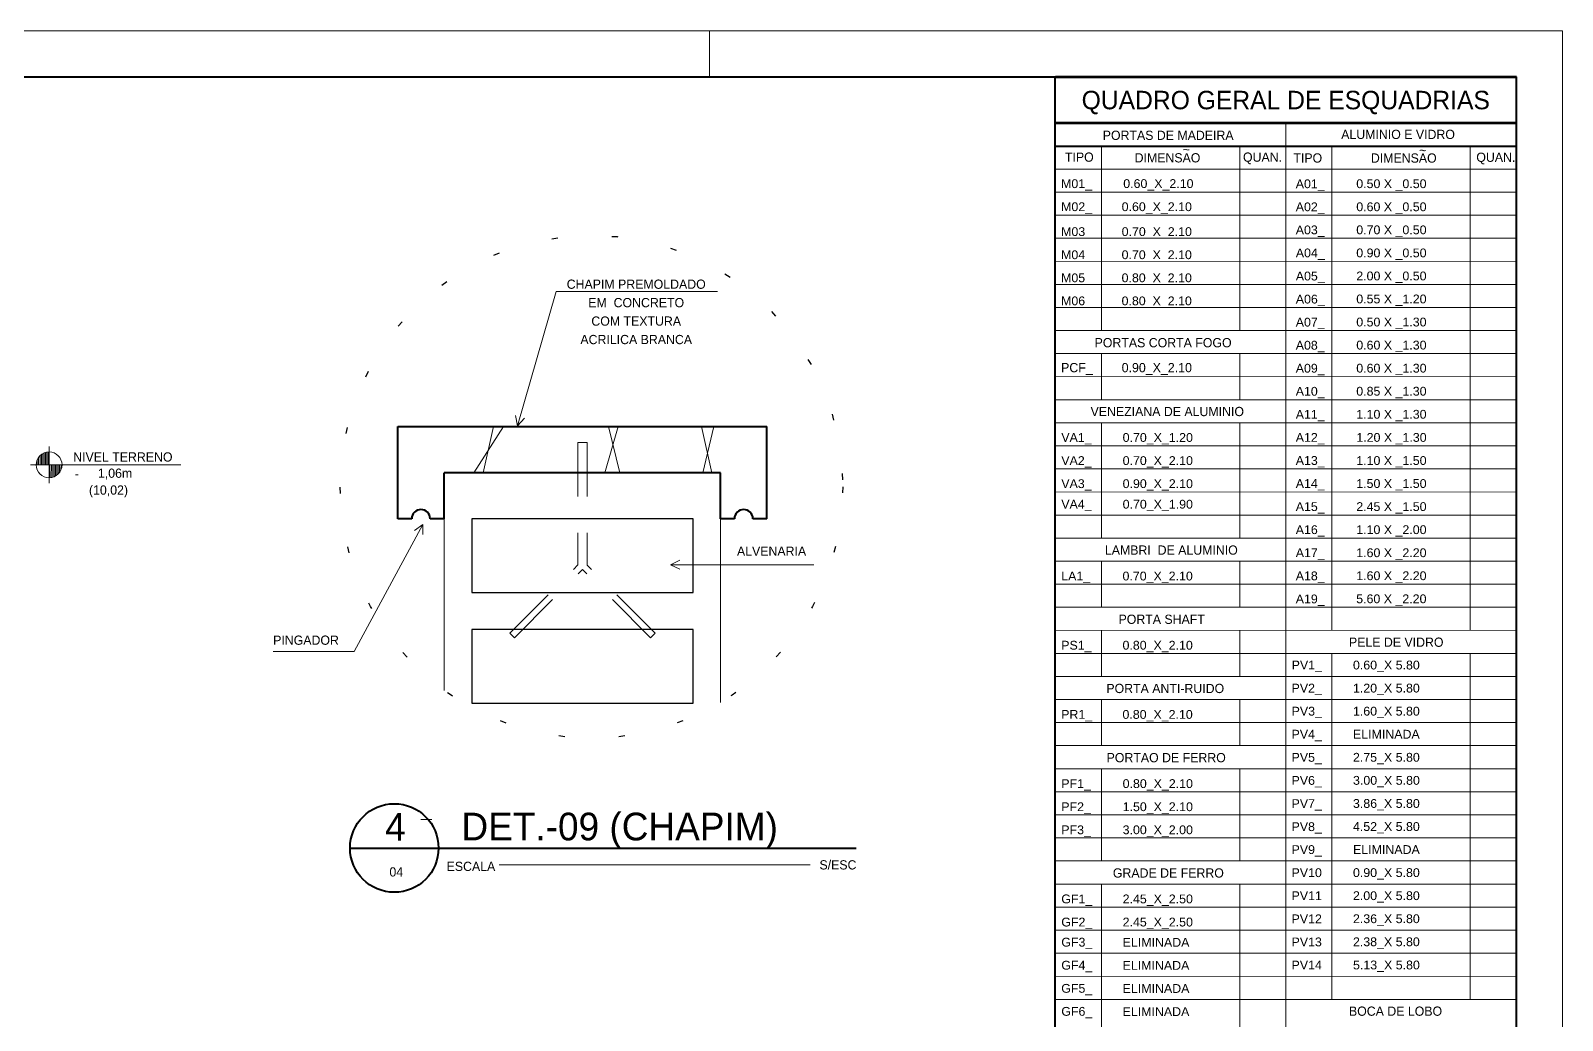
# Model space of a CAD drawing. Header units: metres. Extents: x -4.2 to 85, y -21.1 to 42.
# Drawn here: x 60.1 to 85.02, y 25.93 to 42.02 of the extents above; entities that cross this region are included whole.
import ezdxf
from ezdxf.enums import TextEntityAlignment as Align

# ---------------------------------------------------------------- set-up
doc = ezdxf.new("R2010")
doc.units = ezdxf.units.M
doc.header["$MEASUREMENT"] = 0
doc.linetypes.add('DGN Style 1', pattern=[0.880827, 0.001466, -0.879361])
doc.linetypes.add('DGN Style 2', pattern=[1.465602, 0.879361, -0.586241])
for name, color, linetype, lineweight in [('11 - Acabamentos', 7, 'Continuous', 0), ('12 - Vidros e Lagos', 7, 'Continuous', 0), ('13 - Escadas', 7, 'Continuous', 0), ('25 - Legendas', 7, 'Continuous', 0), ('31 - Pisos', 7, 'Continuous', 0), ('7 - Alvenaria', 7, 'Continuous', 0), ('Level 12-1', 7, 'Continuous', 0), ('Level 21', 7, 'Continuous', 0), ('Level 54', 7, 'Continuous', 0), ('Level 9-1', 7, 'Continuous', 0)]:
    doc.layers.add(name, color=color, linetype=linetype, lineweight=lineweight)
doc.styles.add('Style-INTL_ENGINEERING', font='INTL_ENGINEERING.shx')

# ---------------------------------------------------------------- blocks, each defined once
blk = doc.blocks.new('*U39')
at = {"layer": '13 - Escadas', "color": 131, "linetype": 'Continuous', "lineweight": 13}
for p, q in [((-1.093, 0.13), (-1.092, 0.251)), ((-1.069, 0.13), (-1.069, 0.279)), ((-1.047, 0.13), (-1.047, 0.298)), ((-1.024, 0.13), (-1.024, 0.313)), ((-1.001, 0.13), (-1.002, 0.324)), ((-0.979, 0.13), (-0.979, 0.33)), ((-0.957, 0.131), (-0.956, 0.337)), ((-0.934, 0.13), (-0.934, 0.34)), ((-0.92, -0.17), (-0.921, 0.43)), ((-1.221, 0.13), (1.221, 0.13)), ((-1.114, 0.13), (-1.114, 0.211)), ((-0.908, -0.079), (-0.907, 0.13)), ((-0.885, -0.076), (-0.884, 0.13)), ((-0.862, -0.071), (-0.862, 0.13)), ((-0.84, -0.062), (-0.84, 0.13)), ((-0.817, -0.051), (-0.817, 0.13)), ((-0.795, -0.036), (-0.795, 0.13)), ((-0.772, -0.017), (-0.772, 0.13)), ((-0.75, 0.01), (-0.751, 0.13)), ((-0.728, 0.049), (-0.727, 0.13))]:
    blk.add_line(p, q, dxfattribs=at)
blk.add_circle((-0.921, 0.13), 0.21, dxfattribs=at)
at = {"layer": '13 - Escadas', "color": 131, "linetype": 'Continuous', "lineweight": 13, "style": 'Style-INTL_ENGINEERING'}
for s, height, p in [('NIVEL TERRENO', 0.14999, (1.087, 0.258)), ('1,06m', 0.15, (0.431, -0.006)), ('-', 0.15, (-0.435, -0.016)), ('(10,02)', 0.15, (0.363, -0.28))]:
    blk.add_text(s, height=height, rotation=0.0007, dxfattribs=at).set_placement(p, align=Align.MIDDLE_RIGHT)
blk = doc.blocks.new('*U406')
at = {"layer": '25 - Legendas', "color": 2, "linetype": 'Continuous', "lineweight": 40}
blk.add_line((2.0921, -0.6737), (-0.4877, 0.2653), dxfattribs=at)
at = {"layer": '25 - Legendas', "color": 2, "linetype": 'Continuous', "lineweight": 0}
blk.add_line((1.3628, -0.3109), (-0.2219, 0.266), dxfattribs=at)
at = {"layer": '25 - Legendas', "color": 2, "linetype": 'Continuous', "lineweight": 40}
blk.add_circle((1.8665, -0.5915), 0.24, dxfattribs=at)
at = {"layer": '25 - Legendas', "color": 2, "linetype": 'Continuous', "lineweight": 40, "style": 'Style-INTL_ENGINEERING'}
blk.add_text('DET.-09 (CHAPIM)', height=0.15, rotation=160.00014, dxfattribs=at).set_placement((1.5102, -0.506))
at = {"layer": '25 - Legendas', "color": 2, "linetype": 'Continuous', "lineweight": 0, "style": 'Style-INTL_ENGINEERING'}
blk.add_text('ESCALA', height=0.05, rotation=160.00014, dxfattribs=at).set_placement((1.386, -0.3108), align=Align.MIDDLE_RIGHT)
at = {"layer": '25 - Legendas', "color": 2, "linetype": 'Continuous', "lineweight": 13, "style": 'Style-INTL_ENGINEERING'}
blk.add_text('04', height=0.05, rotation=160.00014, dxfattribs=at).set_placement((1.9093, -0.4427), align=Align.CENTER)
at = {"layer": '25 - Legendas', "color": 2, "linetype": 'Continuous', "lineweight": 40, "style": 'Style-INTL_ENGINEERING'}
blk.add_text('4', height=0.15, rotation=160.00014, dxfattribs=at).set_placement((1.8476, -0.6267), align=Align.CENTER)
at = {"layer": '25 - Legendas', "color": 2, "linetype": 'Continuous', "lineweight": 13, "style": 'Style-INTL_ENGINEERING'}
blk.add_attdef('*U419_1519240', text='', height=0.05, rotation=160.00014, dxfattribs=at).set_placement((-0.2689, 0.2828), align=Align.MIDDLE_LEFT)
at = {"layer": 'Level 9-1', "color": 2, "linetype": 'Continuous', "lineweight": 13, "style": 'Style-INTL_ENGINEERING'}
blk.add_attdef('*U419_1519235', text='', height=0.04, rotation=160.00014, dxfattribs=at).set_placement((1.6469, -0.6864), align=Align.CENTER)

msp = doc.modelspace()

# ---------------------------------------------------------------- linework, layer by layer
at = {"layer": '11 - Acabamentos', "color": 30, "linetype": 'Continuous', "lineweight": 13}
for p, q in [((66.823, 31.293), (66.823, 34.833)), ((71.323, 31.096), (71.323, 34.833))]:
    msp.add_line(p, q, dxfattribs=at)
at = {"layer": '12 - Vidros e Lagos', "color": 2, "linetype": 'Continuous', "lineweight": 140}
for p, q in [((76.77, 41.27), (84.27, 41.269)), ((76.77, 40.519), (84.27, 40.519))]:
    msp.add_line(p, q, dxfattribs=at)
at = {"layer": '12 - Vidros e Lagos', "color": 2, "linetype": 'Continuous', "lineweight": 13}
for p, q in [((76.77, 40.519), (82.77, 40.519)), ((80.52, 40.52), (80.519, 22.894)), ((77.52, 40.144), (77.519, 39.77)), ((79.77, 40.145), (79.77, 39.769)), ((81.27, 40.144), (81.27, 32.269)), ((83.52, 40.144), (83.52, 32.27)), ((76.77, 39.769), (84.27, 39.769)), ((77.52, 37.144), (77.519, 39.77)), ((79.77, 37.144), (79.77, 39.769)), ((76.77, 39.394), (84.27, 39.394)), ((76.77, 39.019), (84.269, 39.019)), ((76.77, 38.644), (84.27, 38.645)), ((76.77, 38.269), (84.27, 38.27)), ((76.77, 37.894), (84.27, 37.895)), ((76.77, 37.52), (84.27, 37.519)), ((76.769, 37.144), (84.27, 37.145)), ((76.77, 36.77), (84.269, 36.769)), ((77.519, 36.019), (77.52, 36.769)), ((79.769, 36.019), (79.77, 36.769)), ((76.77, 36.395), (84.27, 36.394)), ((76.77, 36.019), (84.27, 36.019)), ((76.77, 35.645), (84.27, 35.645)), ((77.518, 33.769), (77.519, 35.645)), ((79.769, 33.769), (79.768, 35.644)), ((76.77, 35.27), (84.27, 35.269)), ((76.77, 34.895), (84.27, 34.895)), ((76.77, 34.52), (84.27, 34.519)), ((76.77, 34.145), (84.27, 34.144)), ((76.77, 33.768), (84.27, 33.769)), ((76.77, 33.394), (84.27, 33.393)), ((77.519, 32.644), (77.519, 33.393)), ((79.768, 32.644), (79.768, 33.392)), ((76.769, 33.02), (84.27, 33.019)), ((76.77, 32.644), (84.269, 32.645)), ((76.771, 32.269), (84.27, 32.27)), ((77.519, 31.518), (77.519, 32.268)), ((79.769, 31.518), (79.769, 32.267)), ((76.77, 31.894), (84.269, 31.894)), ((81.268, 26.27), (81.268, 31.896)), ((83.519, 26.27), (83.518, 31.895)), ((76.769, 31.519), (84.27, 31.52)), ((76.77, 31.145), (84.27, 31.144)), ((77.518, 30.393), (77.518, 31.143)), ((79.768, 30.393), (79.768, 31.143)), ((76.77, 30.77), (84.27, 30.77)), ((76.769, 30.395), (84.27, 30.395)), ((76.769, 30.02), (84.27, 30.02)), ((77.52, 28.52), (77.52, 30.018)), ((79.77, 28.52), (79.77, 30.017)), ((76.77, 29.645), (84.27, 29.645)), ((76.77, 29.27), (84.27, 29.269)), ((76.77, 28.895), (84.27, 28.894)), ((76.77, 28.52), (84.27, 28.52)), ((76.77, 28.145), (84.27, 28.145)), ((77.519, 22.895), (77.52, 28.143)), ((79.771, 22.894), (79.77, 28.142)), ((76.77, 27.77), (84.27, 27.77)), ((76.77, 27.394), (84.27, 27.394)), ((76.77, 27.02), (84.271, 27.019)), ((76.769, 26.645), (84.271, 26.644)), ((76.77, 26.27), (84.269, 26.27))]:
    msp.add_line(p, q, dxfattribs=at)
at = {"layer": '12 - Vidros e Lagos', "color": 2, "linetype": 'Continuous', "lineweight": 40}
msp.add_line((76.77, 40.143), (84.27, 40.144), dxfattribs=at)
at = {"layer": '31 - Pisos', "color": 131, "linetype": 'Continuous', "lineweight": 40}
msp.add_line((76.768, -8.785), (76.768, 41.27), dxfattribs=at)
at = {"layer": '7 - Alvenaria', "color": 2, "linetype": 'Continuous', "lineweight": 13}
for p, q in [((68.018, 35.597), (68.647, 37.781)), ((68.647, 37.781), (71.274, 37.781)), ((66.477, 33.993), (65.362, 31.925)), ((70.507, 33.337), (72.838, 33.337)), ((65.362, 31.925), (64.043, 31.925))]:
    msp.add_line(p, q, dxfattribs=at)
at = {"layer": '7 - Alvenaria', "color": 2, "linetype": 'Continuous', "lineweight": 13, "flags": 128}
for points in [[(68.131, 35.72), (68.018, 35.597), (67.987, 35.762)], [(66.342, 33.893), (66.477, 33.993), (66.476, 33.826)], [(70.657, 33.262), (70.507, 33.337), (70.657, 33.412)]]:
    msp.add_lwpolyline(points, dxfattribs=at)
at = {"layer": 'Level 12-1', "color": 7, "linetype": 'Continuous', "lineweight": 30, "flags": 128}
for points in [[(67.275, 32.883), (70.874, 32.883), (70.874, 34.083), (67.275, 34.083)], [(67.275, 31.083), (70.874, 31.083), (70.874, 32.283), (67.275, 32.283)]]:
    msp.add_lwpolyline(points, close=True, dxfattribs=at)
at = {"layer": 'Level 21', "color": 252, "linetype": 'Continuous', "lineweight": 0}
for p, q in [((67.791, 35.583), (67.31, 34.833)), ((67.628, 35.583), (67.461, 34.833)), ((69.659, 35.583), (69.442, 34.833)), ((69.497, 35.583), (69.685, 34.833)), ((71.01, 35.583), (71.179, 34.833)), ((71.212, 35.583), (71.032, 34.833))]:
    msp.add_line(p, q, dxfattribs=at)
at = {"layer": 'Level 21', "color": 252, "linetype": 'DGN Style 2', "lineweight": 0}
for p, q in [((69.001, 35.323), (69.151, 35.323)), ((69.001, 35.323), (69.001, 33.333)), ((69.151, 35.323), (69.151, 33.332)), ((67.893, 32.225), (69.001, 33.333)), ((67.968, 32.15), (69.076, 33.258)), ((70.185, 32.15), (69.076, 33.258)), ((70.259, 32.225), (69.151, 33.332)), ((67.893, 32.225), (67.968, 32.15)), ((70.259, 32.225), (70.185, 32.15))]:
    msp.add_line(p, q, dxfattribs=at)
at = {"layer": 'Level 21', "color": 7, "linetype": 'DGN Style 1', "lineweight": 30}
msp.add_circle((69.223, 34.604), 4.088, dxfattribs=at)
at = {"layer": 'Level 54', "color": 131, "linetype": 'Continuous', "lineweight": 0}
msp.add_line((71.143, 42.02), (71.143, 41.27), dxfattribs=at)
at = {"layer": 'Level 54', "color": 131, "linetype": 'Continuous', "lineweight": 40}
for p, q in [((-2.282, 41.271), (84.269, 41.27)), ((84.269, 41.27), (84.268, -20.305))]:
    msp.add_line(p, q, dxfattribs=at)
at = {"layer": 'Level 54', "color": 131, "linetype": 'Continuous', "lineweight": 0, "flags": 128}
msp.add_lwpolyline([(85.018, 42.02), (-4.158, 42.02), (-4.158, -21.055), (85.018, -21.055)], close=True, dxfattribs=at)
at = {"layer": 'Level 9-1', "color": 1, "linetype": 'Continuous', "lineweight": 40}
for p, q in [((66.073, 35.583), (72.073, 35.583)), ((71.323, 34.833), (66.823, 34.833)), ((66.298, 34.083), (66.073, 34.083)), ((66.823, 34.083), (66.598, 34.083)), ((71.548, 34.083), (71.323, 34.083)), ((72.073, 34.083), (71.848, 34.083))]:
    msp.add_line(p, q, dxfattribs=at)
at = {"layer": 'Level 9-1', "color": 1, "linetype": 'Continuous', "lineweight": 40, "flags": 128}
for points in [[(66.073, 34.083), (66.073, 35.583)], [(72.073, 34.083), (72.073, 35.583)], [(66.823, 34.083), (66.823, 34.833)], [(71.323, 34.083), (71.323, 34.833)]]:
    msp.add_lwpolyline(points, dxfattribs=at)
at = {"layer": 'Level 9-1', "color": 1, "linetype": 'Continuous', "lineweight": 40}
for centre in [(66.448, 34.083), (71.698, 34.083)]:
    msp.add_arc(centre, 0.15, 0, 180, dxfattribs=at)

# ---------------------------------------------------------------- block references
at = {"layer": '13 - Escadas', "color": 131, "linetype": 'Continuous', "lineweight": 13}
msp.add_blockref('*U39', (61.319, 34.831), dxfattribs=at)
at = {"layer": 'Level 9-1', "color": 2, "linetype": 'Continuous', "lineweight": 13, "xscale": 3.000000649717516, "yscale": 3.000000649717516, "zscale": 3.000000649717516, "rotation": 199.9998605975548}
msp.add_blockref('*U406', (71.883, 28.978), dxfattribs=at).add_auto_attribs({'*U419_1519235': '__', '*U419_1519240': 'S/ESC'})

# ---------------------------------------------------------------- texts
at = {"layer": '12 - Vidros e Lagos', "color": 2, "linetype": 'Continuous', "lineweight": 40, "style": 'Style-INTL_ENGINEERING'}
msp.add_text('QUADRO GERAL DE ESQUADRIAS', height=0.29998, rotation=359.9993, dxfattribs=at).set_placement((80.518, 40.892), align=Align.MIDDLE_CENTER)
at = {"layer": '12 - Vidros e Lagos', "color": 2, "linetype": 'Continuous', "lineweight": 0, "style": 'Style-INTL_ENGINEERING'}
for s, height, p in [('PORTAS DE MADEIRA', 0.14999, (77.54, 40.244)), ('ALUMINIO E VIDRO', 0.14999, (81.42, 40.259)), ('PORTAS CORTA FOGO', 0.14999, (77.408, 36.872)), ('VENEZIANA DE ALUMINIO', 0.14999, (77.342, 35.753)), ('LAMBRI  DE ALUMINIO', 0.15, (77.575, 33.5)), ('PORTA SHAFT', 0.15, (77.797, 32.375)), ('PELE DE VIDRO', 0.15, (81.546, 32.002)), ('PORTA ANTI-RUIDO', 0.15, (77.599, 31.25)), ('PORTAO DE FERRO', 0.15, (77.603, 30.125)), ('GRADE DE FERRO', 0.15, (77.705, 28.25)), ('BOCA DE LOBO', 0.15, (81.546, 26.003))]:
    msp.add_text(s, height=height, rotation=359.9993, dxfattribs=at).set_placement(p)
at = {"layer": '12 - Vidros e Lagos', "color": 2, "linetype": 'Continuous', "lineweight": 13, "style": 'Style-INTL_ENGINEERING'}
for s, height, p in [('TIPO', 0.15, (76.925, 39.889)), ('DIMENSAO', 0.15, (78.059, 39.878)), ('~', 0.15, (78.843, 40.013)), ('QUAN.', 0.15, (79.822, 39.889)), ('TIPO', 0.15, (80.642, 39.875)), ('DIMENSAO', 0.15, (81.903, 39.874)), ('~', 0.15, (82.688, 40.001)), ('QUAN.', 0.15, (83.618, 39.887)), ('PCF_', 0.1507, (76.862, 36.466)), ('0.90_X_2.10', 0.15074, (77.848, 36.466))]:
    msp.add_text(s, height=height, rotation=359.9993, dxfattribs=at).set_placement(p)
for s, height, width, p in [('M01_', 0.1431, 1.052633, (76.862, 39.461)), ('0.60_X_2.10', 0.14312, 1.052633, (77.874, 39.462)), ('A01_', 0.1431, 1.052633, (80.68, 39.459)), ('0.50 X _0.50', 0.14324, 1.0524, (81.665, 39.46)), ('M02_', 0.1431, 1.052633, (76.863, 39.086)), ('0.60_X_2.10', 0.14312, 1.052633, (77.848, 39.086)), ('A02_', 0.1431, 1.052633, (80.68, 39.084)), ('0.60 X _0.50', 0.14324, 1.052433, (81.665, 39.085)), ('M03_', 0.1431, 1.052633, (76.863, 38.681)), ('0.70_X_2.10', 0.14312, 1.052633, (77.848, 38.681)), ('A03_', 0.1431, 1.052633, (80.68, 38.709)), ('0.70 X _0.50', 0.14324, 1.052433, (81.665, 38.71)), ('M04_', 0.1431, 1.052633, (76.862, 38.305)), ('0.70_X_2.10', 0.14312, 1.052633, (77.847, 38.305)), ('A04_', 0.1431, 1.052633, (80.681, 38.335)), ('0.90 X _0.50', 0.14324, 1.0524, (81.665, 38.335)), ('M05_', 0.1431, 1.052633, (76.862, 37.93)), ('0.80_X_2.10', 0.14312, 1.052633, (77.847, 37.93)), ('A05_', 0.1431, 1.052633, (80.681, 37.959)), ('2.00 X _0.50', 0.14324, 1.052433, (81.665, 37.96)), ('M06_', 0.1431, 1.052633, (76.862, 37.555)), ('0.80_X_2.10', 0.14312, 1.052633, (77.847, 37.555)), ('A06_', 0.1431, 1.052633, (80.681, 37.584)), ('0.55 X _1.20', 0.14324, 1.052433, (81.665, 37.586)), ('A07_', 0.1431, 1.052633, (80.68, 37.209)), ('0.50 X _1.30', 0.14324, 1.052466, (81.665, 37.211)), ('A08_', 0.1431, 1.052633, (80.68, 36.834)), ('0.60 X _1.30', 0.14324, 1.052466, (81.665, 36.836)), ('A09_', 0.1431, 1.052633, (80.68, 36.46)), ('0.60 X _1.30', 0.14324, 1.052466, (81.665, 36.461)), ('A10_', 0.1431, 1.052633, (80.68, 36.085)), ('0.85 X _1.30', 0.14324, 1.052466, (81.665, 36.086)), ('A11_', 0.1431, 1.052633, (80.68, 35.71)), ('1.10 X _1.30', 0.14324, 1.052466, (81.665, 35.711)), ('VA1_', 0.1431, 1.052633, (76.866, 35.334)), ('0.70_X_1.20', 0.14324, 1.052433, (77.864, 35.334)), ('A12_', 0.1431, 1.052633, (80.68, 35.335)), ('1.20 X _1.30', 0.14324, 1.052466, (81.666, 35.335)), ('VA2_', 0.1431, 1.052633, (76.866, 34.958)), ('0.70_X_2.10', 0.14324, 1.052433, (77.864, 34.958)), ('A13_', 0.1431, 1.052633, (80.68, 34.96)), ('1.10 X _1.50', 0.14324, 1.052466, (81.665, 34.959)), ('VA3_', 0.1431, 1.052633, (76.866, 34.583)), ('0.90_X_2.10', 0.14324, 1.052433, (77.864, 34.583)), ('A14_', 0.1431, 1.052633, (80.68, 34.585)), ('1.50 X _1.50', 0.14324, 1.052433, (81.665, 34.585)), ('VA4_', 0.1431, 1.052633, (76.866, 34.249)), ('0.70_X_1.90', 0.14324, 1.052466, (77.864, 34.249)), ('A15_', 0.1431, 1.052633, (80.68, 34.21)), ('2.45 X _1.50', 0.14324, 1.052433, (81.665, 34.21)), ('A16_', 0.1431, 1.052633, (80.68, 33.835)), ('1.10 X _2.00', 0.14324, 1.052466, (81.665, 33.835)), ('A17_', 0.1431, 1.052633, (80.68, 33.46)), ('1.60 X _2.20', 0.14324, 1.052433, (81.665, 33.46)), ('LA1_', 0.1432, 1.0524, (76.865, 33.081)), ('0.70_X_2.10', 0.14324, 1.052433, (77.862, 33.081)), ('A18_', 0.1431, 1.052633, (80.68, 33.084)), ('1.60 X _2.20', 0.14324, 1.052433, (81.665, 33.086)), ('A19_', 0.1431, 1.052633, (80.68, 32.709)), ('5.60 X _2.20', 0.14324, 1.052433, (81.664, 32.711)), ('PS1_', 0.1432, 1.0524, (76.865, 31.956)), ('0.80_X_2.10', 0.14324, 1.052433, (77.862, 31.956)), ('PV1_', 0.1432, 1.0524, (80.614, 31.634)), ('0.60_X 5.80', 0.14324, 1.052433, (81.611, 31.634)), ('PV2_', 0.1432, 1.0524, (80.612, 31.259)), ('1.20_X 5.80', 0.14324, 1.052433, (81.611, 31.259)), ('PR1_', 0.1432, 1.052433, (76.864, 30.831)), ('0.80_X_2.10', 0.14324, 1.052433, (77.861, 30.831)), ('PV3_', 0.1432, 1.0524, (80.613, 30.884)), ('1.60_X 5.80', 0.14324, 1.052433, (81.611, 30.884)), ('PV4_', 0.1432, 1.0524, (80.612, 30.509)), ('ELIMINADA', 0.1432, 1.052466, (81.611, 30.509)), ('PV5_', 0.1432, 1.0524, (80.612, 30.133)), ('2.75_X 5.80', 0.14324, 1.052433, (81.611, 30.134)), ('3.00_X 5.80', 0.14324, 1.052433, (81.612, 29.759)), ('PF1_', 0.1432, 1.0524, (76.866, 29.706)), ('0.80_X_2.10', 0.14324, 1.052433, (77.864, 29.706)), ('PV6_', 0.1432, 1.052433, (80.612, 29.758)), ('PF2_', 0.1432, 1.0524, (76.866, 29.33)), ('1.50_X_2.10', 0.14324, 1.052433, (77.864, 29.33)), ('PV7_', 0.1432, 1.052433, (80.612, 29.381)), ('3.86_X 5.80', 0.14324, 1.052433, (81.611, 29.383)), ('PF3_', 0.1432, 1.0524, (76.866, 28.955)), ('3.00_X_2.00', 0.14324, 1.052433, (77.864, 28.955)), ('PV8_', 0.1432, 1.052433, (80.612, 29.006)), ('4.52_X 5.80', 0.14324, 1.052433, (81.611, 29.008)), ('PV9_', 0.1432, 1.052433, (80.612, 28.633)), ('ELIMINADA', 0.1432, 1.052466, (81.612, 28.634)), ('PV10', 0.1432, 1.052433, (80.612, 28.258)), ('0.90_X 5.80', 0.14324, 1.052466, (81.611, 28.259)), ('GF1_', 0.1432, 1.052433, (76.866, 27.831)), ('2.45_X_2.50', 0.14324, 1.052433, (77.864, 27.831)), ('PV11', 0.1432, 1.052433, (80.612, 27.883)), ('2.00_X 5.80', 0.14324, 1.052466, (81.611, 27.884)), ('GF2_', 0.1432, 1.052433, (76.866, 27.455)), ('2.45_X_2.50', 0.14324, 1.052433, (77.864, 27.455)), ('PV12', 0.1432, 1.052433, (80.612, 27.507)), ('2.36_X 5.80', 0.14324, 1.052433, (81.611, 27.509)), ('GF3_', 0.1432, 1.052466, (76.866, 27.128)), ('ELIMINADA', 0.1432, 1.052499, (77.864, 27.125)), ('PV13', 0.1432, 1.052433, (80.612, 27.132)), ('2.38_X 5.80', 0.14324, 1.052433, (81.611, 27.134)), ('GF4_', 0.1432, 1.052466, (76.866, 26.753)), ('ELIMINADA', 0.1432, 1.052499, (77.863, 26.75)), ('PV14', 0.1432, 1.052433, (80.612, 26.756)), ('5.13_X 5.80', 0.14324, 1.052433, (81.612, 26.757)), ('GF5_', 0.1432, 1.052466, (76.865, 26.377)), ('ELIMINADA', 0.1432, 1.052499, (77.864, 26.375)), ('GF6_', 0.1432, 1.052466, (76.866, 26.003)), ('ELIMINADA', 0.1432, 1.052499, (77.863, 25.999))]:
    msp.add_text(s, height=height, dxfattribs=dict(at, width=width)).set_placement(p)
at = {"layer": '7 - Alvenaria', "color": 2, "linetype": 'Continuous', "lineweight": 13, "style": 'Style-INTL_ENGINEERING'}
for s, p in [('ALVENARIA', (72.152, 33.557)), ('PINGADOR', (64.578, 32.11))]:
    msp.add_text(s, height=0.15, dxfattribs=at).set_placement(p, align=Align.MIDDLE_CENTER)
at = {"layer": '7 - Alvenaria', "color": 2, "linetype": 'Continuous', "lineweight": 13, "insert": (69.95, 37.447), "char_height": 0.14999, "attachment_point": 5, "line_spacing_factor": 1.199785, "style": 'Style-INTL_ENGINEERING'}
msp.add_mtext('CHAPIM PREMOLDADO \\PEM  CONCRETO\\PCOM TEXTURA \\PACRILICA BRANCA\\P', dxfattribs=at)

doc.saveas('drawing.dxf')
